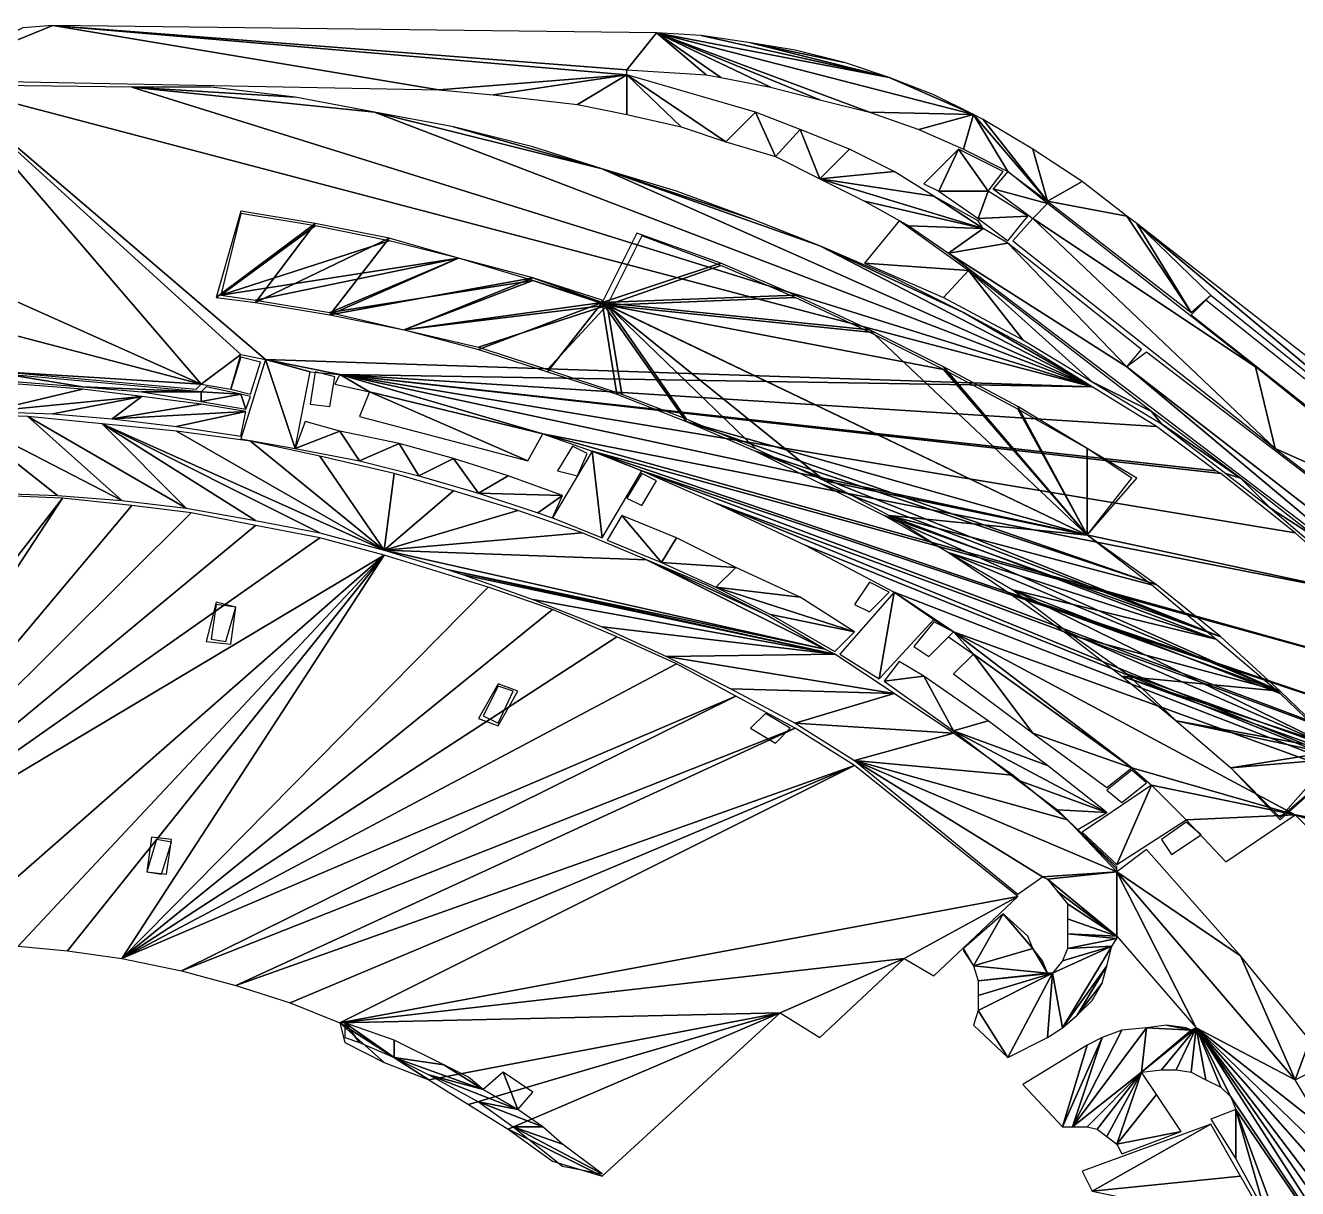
# Model space of a CAD drawing. Extents: x -35430092 to -35393830, y 11991942 to 12015432.
# Drawn here: x -35410666 to -35409951, y 12005075 to 12005730 of the extents above; entities that cross this region are included whole.
import ezdxf

# ---------------------------------------------------------------- set-up
doc = ezdxf.new("R2010")
doc.units = 0

msp = doc.modelspace()

# ---------------------------------------------------------------- linework, layer by layer
at = {"layer": 'mg_to_dxf', "color": 52}
for points in [[(-35410726.06, 12005699.05), (-35410726.06, 12005699.05), (-35410650.89, 12005729.67), (-35410667.6, 12005728.28)], [(-35410650.89, 12005729.67), (-35410650.89, 12005729.67), (-35410726.06, 12005699.05), (-35410433.73, 12005693.48)], [(-35410327.94, 12005704.61), (-35410327.94, 12005704.61), (-35410311.24, 12005725.49), (-35410650.89, 12005729.67)], [(-35410327.94, 12005701.83), (-35410327.94, 12005701.83), (-35410327.94, 12005704.61), (-35410650.89, 12005729.67)], [(-35410327.94, 12005701.83), (-35410327.94, 12005701.83), (-35410650.89, 12005729.67), (-35410433.73, 12005693.48)], [(-35410327.94, 12005704.61), (-35410327.94, 12005704.61), (-35410283.39, 12005701.83), (-35410311.24, 12005725.49)], [(-35410311.24, 12005725.49), (-35410311.24, 12005725.49), (-35410180.38, 12005700.44), (-35410286.18, 12005724.1)], [(-35410133.05, 12005679.56), (-35410133.05, 12005679.56), (-35410180.38, 12005700.44), (-35410311.24, 12005725.49)], [(-35410191.52, 12005680.95), (-35410191.52, 12005680.95), (-35410133.05, 12005679.56), (-35410311.24, 12005725.49)], [(-35410219.36, 12005687.91), (-35410219.36, 12005687.91), (-35410191.52, 12005680.95), (-35410311.24, 12005725.49)], [(-35410247.2, 12005694.87), (-35410247.2, 12005694.87), (-35410219.36, 12005687.91), (-35410311.24, 12005725.49)], [(-35410275.04, 12005700.44), (-35410275.04, 12005700.44), (-35410247.2, 12005694.87), (-35410311.24, 12005725.49)], [(-35410283.39, 12005701.83), (-35410283.39, 12005701.83), (-35410275.04, 12005700.44), (-35410311.24, 12005725.49)], [(-35410286.18, 12005724.1), (-35410286.18, 12005724.1), (-35410180.38, 12005700.44), (-35410258.34, 12005719.93)], [(-35410258.34, 12005719.93), (-35410258.34, 12005719.93), (-35410180.38, 12005700.44), (-35410205.44, 12005708.79)], [(-35410233.28, 12005715.75), (-35410233.28, 12005715.75), (-35410258.34, 12005719.93), (-35410205.44, 12005708.79)], [(-35410327.94, 12005701.83), (-35410327.94, 12005701.83), (-35410433.73, 12005693.48), (-35410403.11, 12005690.69)], [(-35410403.11, 12005690.69), (-35410403.11, 12005690.69), (-35410355.78, 12005685.13), (-35410327.94, 12005701.83)], [(-35410327.94, 12005701.83), (-35410327.94, 12005701.83), (-35410355.78, 12005685.13), (-35410327.94, 12005679.56)], [(-35410327.94, 12005701.83), (-35410327.94, 12005701.83), (-35410355.78, 12005685.13)], [(-35410327.94, 12005701.83), (-35410327.94, 12005701.83), (-35410272.26, 12005664.24), (-35410255.55, 12005680.95)], [(-35410297.32, 12005672.6), (-35410297.32, 12005672.6), (-35410272.26, 12005664.24), (-35410327.94, 12005701.83)], [(-35410327.94, 12005679.56), (-35410327.94, 12005679.56), (-35410297.32, 12005672.6), (-35410327.94, 12005701.83)], [(-35410712.14, 12005696.26), (-35410712.14, 12005696.26), (-35410887.54, 12005671.21), (-35410567.37, 12005527.83)], [(-35410531.18, 12005541.75), (-35410531.18, 12005541.75), (-35410712.14, 12005696.26), (-35410545.1, 12005544.53)], [(-35410606.35, 12005694.87), (-35410606.35, 12005694.87), (-35410712.14, 12005696.26), (-35410066.24, 12005526.43)], [(-35410066.24, 12005526.43), (-35410066.24, 12005526.43), (-35410712.14, 12005696.26), (-35410531.18, 12005541.75)], [(-35410712.14, 12005696.26), (-35410712.14, 12005696.26), (-35410567.37, 12005527.83), (-35410545.1, 12005544.53)], [(-35410469.93, 12005680.95), (-35410469.93, 12005680.95), (-35410514.47, 12005689.3), (-35410606.35, 12005694.87)], [(-35410606.35, 12005694.87), (-35410606.35, 12005694.87), (-35410514.47, 12005689.3), (-35410561.8, 12005694.87)], [(-35410606.35, 12005694.87), (-35410606.35, 12005694.87), (-35410066.24, 12005526.43), (-35410469.93, 12005680.95)], [(-35410133.05, 12005679.56), (-35410133.05, 12005679.56), (-35410155.33, 12005690.69), (-35410180.38, 12005700.44)], [(-35410469.93, 12005680.95), (-35410469.93, 12005680.95), (-35410341.86, 12005648.93), (-35410425.38, 12005672.6)], [(-35410469.93, 12005680.95), (-35410469.93, 12005680.95), (-35410066.24, 12005526.43), (-35410341.86, 12005648.93)], [(-35410255.55, 12005680.95), (-35410255.55, 12005680.95), (-35410272.26, 12005664.24), (-35410244.42, 12005655.89)], [(-35410255.55, 12005680.95), (-35410255.55, 12005680.95), (-35410244.42, 12005655.89), (-35410230.5, 12005671.21)], [(-35410191.52, 12005680.95), (-35410191.52, 12005680.95), (-35410163.68, 12005671.21), (-35410133.05, 12005679.56)], [(-35410163.68, 12005671.21), (-35410163.68, 12005671.21), (-35410138.62, 12005660.07), (-35410133.05, 12005679.56)], [(-35410138.62, 12005660.07), (-35410138.62, 12005660.07), (-35410113.57, 12005647.54), (-35410133.05, 12005679.56)], [(-35410133.05, 12005679.56), (-35410133.05, 12005679.56), (-35410091.29, 12005630.84), (-35410127.49, 12005676.77)], [(-35410113.57, 12005647.54), (-35410113.57, 12005647.54), (-35410091.29, 12005630.84), (-35410133.05, 12005679.56)], [(-35410127.49, 12005676.77), (-35410127.49, 12005676.77), (-35410091.29, 12005630.84), (-35410099.65, 12005660.07)], [(-35410887.54, 12005671.21), (-35410887.54, 12005671.21), (-35410971.06, 12005633.62), (-35410567.37, 12005527.83)], [(-35410425.38, 12005672.6), (-35410425.38, 12005672.6), (-35410341.86, 12005648.93), (-35410380.84, 12005661.46)], [(-35410244.42, 12005655.89), (-35410244.42, 12005655.89), (-35410219.36, 12005643.36), (-35410230.5, 12005671.21)], [(-35410230.5, 12005671.21), (-35410230.5, 12005671.21), (-35410219.36, 12005643.36), (-35410202.66, 12005660.07)], [(-35410202.66, 12005660.07), (-35410202.66, 12005660.07), (-35410219.36, 12005643.36), (-35410177.6, 12005647.54)], [(-35410152.54, 12005636.4), (-35410152.54, 12005636.4), (-35410141.41, 12005660.07), (-35410160.9, 12005640.58)], [(-35410124.7, 12005636.4), (-35410124.7, 12005636.4), (-35410141.41, 12005660.07), (-35410152.54, 12005636.4)], [(-35410124.7, 12005636.4), (-35410124.7, 12005636.4), (-35410116.35, 12005647.54), (-35410141.41, 12005660.07)], [(-35410099.65, 12005660.07), (-35410099.65, 12005660.07), (-35410091.29, 12005630.84), (-35410071.81, 12005641.97)], [(-35410300.1, 12005636.4), (-35410300.1, 12005636.4), (-35410341.86, 12005648.93), (-35410258.34, 12005621.09)], [(-35410258.34, 12005621.09), (-35410258.34, 12005621.09), (-35410341.86, 12005648.93), (-35410219.36, 12005605.78)], [(-35410341.86, 12005648.93), (-35410341.86, 12005648.93), (-35410066.24, 12005526.43), (-35410219.36, 12005605.78)], [(-35410219.36, 12005643.36), (-35410219.36, 12005643.36), (-35410155.33, 12005633.62), (-35410177.6, 12005647.54)], [(-35410091.29, 12005629.44), (-35410091.29, 12005629.44), (-35410113.57, 12005647.54), (-35410121.92, 12005637.8)], [(-35410219.36, 12005643.36), (-35410219.36, 12005643.36), (-35410194.3, 12005630.84), (-35410127.49, 12005615.52)], [(-35410155.33, 12005633.62), (-35410155.33, 12005633.62), (-35410219.36, 12005643.36), (-35410127.49, 12005615.52)], [(-35410091.29, 12005629.44), (-35410091.29, 12005629.44), (-35410121.92, 12005637.8), (-35410099.65, 12005621.09)], [(-35410071.81, 12005641.97), (-35410071.81, 12005641.97), (-35410091.29, 12005630.84), (-35410046.75, 12005622.48)], [(-35410567.37, 12005527.83), (-35410567.37, 12005527.83), (-35410971.06, 12005633.62), (-35410678.73, 12005534.79)], [(-35410194.3, 12005630.84), (-35410194.3, 12005630.84), (-35410169.25, 12005616.92), (-35410127.49, 12005615.52)], [(-35410127.49, 12005615.52), (-35410127.49, 12005615.52), (-35410130.27, 12005619.7), (-35410155.33, 12005633.62)], [(-35410130.27, 12005621.09), (-35410130.27, 12005621.09), (-35410124.7, 12005636.4), (-35410152.54, 12005636.4)], [(-35410130.27, 12005621.09), (-35410130.27, 12005621.09), (-35410102.43, 12005622.48), (-35410124.7, 12005636.4)], [(-35410046.75, 12005622.48), (-35410046.75, 12005622.48), (-35410091.29, 12005630.84), (-35410010.56, 12005568.19)], [(-35410559.02, 12005576.55), (-35410559.02, 12005576.55), (-35410503.34, 12005618.31), (-35410545.1, 12005625.27)], [(-35410545.1, 12005623.88), (-35410545.1, 12005623.88), (-35410556.23, 12005577.94), (-35410503.34, 12005616.92)], [(-35410091.29, 12005629.44), (-35410091.29, 12005629.44), (-35410099.65, 12005621.09), (-35409974.36, 12005537.57)], [(-35410536.75, 12005573.76), (-35410536.75, 12005573.76), (-35410503.34, 12005618.31), (-35410559.02, 12005576.55)], [(-35410556.23, 12005577.94), (-35410556.23, 12005577.94), (-35410461.58, 12005608.56), (-35410503.34, 12005616.92)], [(-35410536.75, 12005573.76), (-35410536.75, 12005573.76), (-35410461.58, 12005609.96), (-35410503.34, 12005618.31)], [(-35410135.84, 12005591.86), (-35410135.84, 12005591.86), (-35410174.82, 12005619.7), (-35410194.3, 12005596.04)], [(-35410169.25, 12005616.92), (-35410169.25, 12005616.92), (-35410146.98, 12005601.6), (-35410127.49, 12005615.52)], [(-35410130.27, 12005621.09), (-35410130.27, 12005621.09), (-35410113.57, 12005608.56), (-35410102.43, 12005622.48)], [(-35409963.23, 12005491.63), (-35409963.23, 12005491.63), (-35410099.65, 12005621.09), (-35410110.78, 12005608.56)], [(-35409974.36, 12005537.57), (-35409974.36, 12005537.57), (-35410099.65, 12005621.09), (-35409963.23, 12005491.63)], [(-35410046.75, 12005622.48), (-35410046.75, 12005622.48), (-35410010.56, 12005568.19), (-35410041.18, 12005618.31)], [(-35410041.18, 12005618.31), (-35410041.18, 12005618.31), (-35410010.56, 12005568.19), (-35409999.42, 12005577.94)], [(-35409999.42, 12005577.94), (-35409999.42, 12005577.94), (-35409835.16, 12005445.7), (-35410041.18, 12005618.31)], [(-35410041.18, 12005618.31), (-35410041.18, 12005618.31), (-35409835.16, 12005445.7), (-35409829.59, 12005452.66)], [(-35410494.98, 12005566.8), (-35410494.98, 12005566.8), (-35410461.58, 12005609.96), (-35410536.75, 12005573.76)], [(-35410494.98, 12005566.8), (-35410494.98, 12005566.8), (-35410422.6, 12005598.82), (-35410461.58, 12005609.96)], [(-35410322.37, 12005612.74), (-35410322.37, 12005612.74), (-35410341.86, 12005573.76), (-35410275.04, 12005596.04)], [(-35410319.59, 12005611.35), (-35410319.59, 12005611.35), (-35410339.08, 12005572.37), (-35410275.04, 12005594.64)], [(-35410146.98, 12005601.6), (-35410146.98, 12005601.6), (-35410113.57, 12005607.17), (-35410127.49, 12005615.52)], [(-35410556.23, 12005577.94), (-35410556.23, 12005577.94), (-35410422.6, 12005598.82), (-35410461.58, 12005608.56)], [(-35410219.36, 12005605.78), (-35410219.36, 12005605.78), (-35410138.62, 12005568.19), (-35410177.6, 12005587.68)], [(-35410066.24, 12005526.43), (-35410066.24, 12005526.43), (-35410138.62, 12005568.19), (-35410219.36, 12005605.78)], [(-35410113.57, 12005607.17), (-35410113.57, 12005607.17), (-35410146.98, 12005601.6), (-35410046.75, 12005537.57)], [(-35410146.98, 12005601.6), (-35410146.98, 12005601.6), (-35409885.27, 12005402.54), (-35410046.75, 12005537.57)], [(-35410046.75, 12005537.57), (-35410046.75, 12005537.57), (-35410038.4, 12005547.31), (-35410113.57, 12005607.17)], [(-35410536.75, 12005575.15), (-35410536.75, 12005575.15), (-35410422.6, 12005598.82), (-35410556.23, 12005577.94)], [(-35410536.75, 12005575.15), (-35410536.75, 12005575.15), (-35410494.98, 12005568.19), (-35410422.6, 12005598.82)], [(-35410494.98, 12005568.19), (-35410494.98, 12005568.19), (-35410380.84, 12005586.29), (-35410422.6, 12005598.82)], [(-35410494.98, 12005566.8), (-35410494.98, 12005566.8), (-35410380.84, 12005587.68), (-35410422.6, 12005598.82)], [(-35410275.04, 12005596.04), (-35410275.04, 12005596.04), (-35410341.86, 12005573.76), (-35410233.28, 12005577.94)], [(-35410275.04, 12005594.64), (-35410275.04, 12005594.64), (-35410339.08, 12005572.37), (-35410233.28, 12005576.55)], [(-35410135.84, 12005591.86), (-35410135.84, 12005591.86), (-35410194.3, 12005596.04), (-35410149.76, 12005576.55)], [(-35410453.22, 12005558.45), (-35410453.22, 12005558.45), (-35410380.84, 12005587.68), (-35410494.98, 12005566.8)], [(-35410341.86, 12005573.76), (-35410341.86, 12005573.76), (-35410380.84, 12005587.68), (-35410453.22, 12005558.45)], [(-35410341.86, 12005573.76), (-35410341.86, 12005573.76), (-35410341.86, 12005575.15), (-35410380.84, 12005587.68)], [(-35410135.84, 12005591.86), (-35410135.84, 12005591.86), (-35410149.76, 12005576.55), (-35410105.21, 12005552.88)], [(-35410032.83, 12005512.51), (-35410032.83, 12005512.51), (-35410135.84, 12005591.86), (-35410066.24, 12005529.22)], [(-35410066.24, 12005529.22), (-35410066.24, 12005529.22), (-35410135.84, 12005591.86), (-35410105.21, 12005552.88)], [(-35410453.22, 12005558.45), (-35410453.22, 12005558.45), (-35410380.84, 12005586.29), (-35410494.98, 12005568.19)], [(-35410339.08, 12005572.37), (-35410339.08, 12005572.37), (-35410380.84, 12005586.29), (-35410453.22, 12005558.45)], [(-35410339.08, 12005572.37), (-35410339.08, 12005572.37), (-35410341.86, 12005573.76), (-35410380.84, 12005586.29)], [(-35410341.86, 12005573.76), (-35410341.86, 12005573.76), (-35410453.22, 12005558.45), (-35410411.46, 12005547.31)], [(-35410372.49, 12005534.79), (-35410372.49, 12005534.79), (-35410341.86, 12005573.76), (-35410411.46, 12005547.31)], [(-35410333.51, 12005522.26), (-35410333.51, 12005522.26), (-35410341.86, 12005573.76), (-35410372.49, 12005534.79)], [(-35410233.28, 12005577.94), (-35410233.28, 12005577.94), (-35410341.86, 12005573.76), (-35410191.52, 12005558.45)], [(-35410341.86, 12005573.76), (-35410341.86, 12005573.76), (-35410069.02, 12005442.91), (-35410191.52, 12005558.45)], [(-35410294.53, 12005506.94), (-35410294.53, 12005506.94), (-35410341.86, 12005573.76), (-35410333.51, 12005522.26)], [(-35410294.53, 12005506.94), (-35410294.53, 12005506.94), (-35410069.02, 12005442.91), (-35410341.86, 12005573.76)], [(-35410233.28, 12005576.55), (-35410233.28, 12005576.55), (-35410339.08, 12005572.37), (-35410191.52, 12005557.06)], [(-35409837.94, 12005444.3), (-35410002.2, 12005575.15), (-35410010.56, 12005566.8), (-35409846.3, 12005437.34)], [(-35410339.08, 12005572.37), (-35410339.08, 12005572.37), (-35410453.22, 12005558.45), (-35410411.46, 12005548.71)], [(-35410372.49, 12005536.18), (-35410372.49, 12005536.18), (-35410339.08, 12005572.37), (-35410411.46, 12005548.71)], [(-35410330.72, 12005522.26), (-35410330.72, 12005522.26), (-35410339.08, 12005572.37), (-35410372.49, 12005536.18)], [(-35410191.52, 12005557.06), (-35410191.52, 12005557.06), (-35410339.08, 12005572.37), (-35410149.76, 12005536.18)], [(-35410339.08, 12005572.37), (-35410339.08, 12005572.37), (-35410069.02, 12005442.91), (-35410149.76, 12005536.18)], [(-35410294.53, 12005508.34), (-35410294.53, 12005508.34), (-35410339.08, 12005572.37), (-35410330.72, 12005522.26)], [(-35410255.55, 12005491.63), (-35410255.55, 12005491.63), (-35410339.08, 12005572.37), (-35410294.53, 12005508.34)], [(-35410216.58, 12005473.54), (-35410216.58, 12005473.54), (-35410339.08, 12005572.37), (-35410255.55, 12005491.63)], [(-35410069.02, 12005442.91), (-35410069.02, 12005442.91), (-35410339.08, 12005572.37), (-35410216.58, 12005473.54)], [(-35410066.24, 12005526.43), (-35410066.24, 12005526.43), (-35410102.43, 12005548.71), (-35410138.62, 12005568.19)], [(-35410191.52, 12005558.45), (-35410191.52, 12005558.45), (-35410069.02, 12005442.91), (-35410149.76, 12005537.57)], [(-35410567.37, 12005527.83), (-35410567.37, 12005527.83), (-35410550.67, 12005525.04), (-35410545.1, 12005544.53)], [(-35410046.75, 12005537.57), (-35409879.7, 12005408.11), (-35409868.57, 12005417.85), (-35410035.61, 12005545.92)], [(-35410539.53, 12005522.26), (-35410533.96, 12005540.35), (-35410545.1, 12005543.14), (-35410550.67, 12005525.04)], [(-35410531.18, 12005541.75), (-35410531.18, 12005541.75), (-35410545.1, 12005497.2), (-35410514.47, 12005491.63)], [(-35410531.18, 12005541.75), (-35410531.18, 12005541.75), (-35410514.47, 12005491.63), (-35410506.12, 12005534.79)], [(-35410531.18, 12005541.75), (-35410531.18, 12005541.75), (-35410506.12, 12005534.79), (-35410489.42, 12005533.39)], [(-35410489.42, 12005533.39), (-35410489.42, 12005533.39), (-35410066.24, 12005526.43), (-35410531.18, 12005541.75)], [(-35410069.02, 12005442.91), (-35410069.02, 12005442.91), (-35410108, 12005515.3), (-35410149.76, 12005537.57)], [(-35410046.75, 12005537.57), (-35410046.75, 12005537.57), (-35409885.27, 12005402.54), (-35409879.7, 12005408.11)], [(-35409974.36, 12005537.57), (-35409974.36, 12005537.57), (-35409963.23, 12005491.63), (-35409860.22, 12005445.7)], [(-35410567.37, 12005527.83), (-35410567.37, 12005527.83), (-35410678.73, 12005534.79), (-35410570.15, 12005525.04)], [(-35410670.38, 12005529.22), (-35410670.38, 12005529.22), (-35410634.19, 12005526.43), (-35410675.95, 12005533.39)], [(-35410675.95, 12005533.39), (-35410675.95, 12005533.39), (-35410634.19, 12005526.43), (-35410567.37, 12005523.65)], [(-35410494.98, 12005515.3), (-35410492.2, 12005532), (-35410503.34, 12005534.79), (-35410506.12, 12005516.69)], [(-35410489.42, 12005533.39), (-35410489.42, 12005533.39), (-35410492.2, 12005527.83), (-35410472.71, 12005523.65)], [(-35410489.42, 12005533.39), (-35410489.42, 12005533.39), (-35409952.09, 12005444.3), (-35409993.85, 12005477.71)], [(-35410066.24, 12005526.43), (-35410066.24, 12005526.43), (-35410489.42, 12005533.39), (-35410030.04, 12005504.16)], [(-35409996.64, 12005479.1), (-35409996.64, 12005479.1), (-35410489.42, 12005533.39), (-35409993.85, 12005477.71)], [(-35410489.42, 12005533.39), (-35410489.42, 12005533.39), (-35409913.11, 12005409.5), (-35409952.09, 12005444.3)], [(-35409996.64, 12005479.1), (-35409996.64, 12005479.1), (-35410030.04, 12005504.16), (-35410489.42, 12005533.39)], [(-35410375.27, 12005499.98), (-35410375.27, 12005499.98), (-35409913.11, 12005409.5), (-35410489.42, 12005533.39)], [(-35410489.42, 12005533.39), (-35410489.42, 12005533.39), (-35410472.71, 12005523.65), (-35410375.27, 12005499.98)], [(-35410149.76, 12005536.18), (-35410149.76, 12005536.18), (-35410069.02, 12005442.91), (-35410108, 12005513.9)], [(-35410687.09, 12005512.51), (-35410687.09, 12005512.51), (-35410634.19, 12005525.04), (-35410670.38, 12005527.83)], [(-35410600.78, 12005520.87), (-35410600.78, 12005520.87), (-35410634.19, 12005525.04), (-35410687.09, 12005512.51)], [(-35410634.19, 12005526.43), (-35410634.19, 12005526.43), (-35410600.78, 12005523.65), (-35410567.37, 12005523.65)], [(-35410567.37, 12005523.65), (-35410567.37, 12005523.65), (-35410600.78, 12005523.65), (-35410567.37, 12005518.08)], [(-35410545.1, 12005522.26), (-35410545.1, 12005522.26), (-35410564.59, 12005526.43), (-35410567.37, 12005523.65)], [(-35410567.37, 12005523.65), (-35410567.37, 12005523.65), (-35410567.37, 12005518.08), (-35410545.1, 12005522.26)], [(-35410472.71, 12005523.65), (-35410472.71, 12005523.65), (-35410478.28, 12005509.73), (-35410383.62, 12005484.67)], [(-35410472.71, 12005523.65), (-35410472.71, 12005523.65), (-35410383.62, 12005484.67), (-35410375.27, 12005499.98)], [(-35410032.83, 12005512.51), (-35410032.83, 12005512.51), (-35410066.24, 12005529.22), (-35410027.26, 12005505.55)], [(-35410650.89, 12005511.12), (-35410650.89, 12005511.12), (-35410600.78, 12005520.87), (-35410687.09, 12005512.51)], [(-35410617.48, 12005508.34), (-35410617.48, 12005508.34), (-35410600.78, 12005520.87), (-35410650.89, 12005511.12)], [(-35410617.48, 12005508.34), (-35410617.48, 12005508.34), (-35410567.37, 12005516.69), (-35410600.78, 12005520.87)], [(-35410542.31, 12005512.51), (-35410542.31, 12005512.51), (-35410567.37, 12005516.69), (-35410617.48, 12005508.34)], [(-35410545.1, 12005522.26), (-35410545.1, 12005522.26), (-35410567.37, 12005518.08), (-35410542.31, 12005513.9)], [(-35410545.1, 12005522.26), (-35410545.1, 12005522.26), (-35410542.31, 12005513.9), (-35410539.53, 12005520.87)], [(-35410706.57, 12005511.12), (-35410706.57, 12005511.12), (-35410684.3, 12005466.58), (-35410648.11, 12005465.18)], [(-35410706.57, 12005511.12), (-35410706.57, 12005511.12), (-35410648.11, 12005465.18), (-35410611.92, 12005462.4)], [(-35410706.57, 12005511.12), (-35410706.57, 12005511.12), (-35410611.92, 12005462.4), (-35410664.81, 12005509.73)], [(-35410664.81, 12005509.73), (-35410664.81, 12005509.73), (-35410611.92, 12005462.4), (-35410575.72, 12005458.22)], [(-35410664.81, 12005509.73), (-35410664.81, 12005509.73), (-35410575.72, 12005458.22), (-35410623.05, 12005505.55)], [(-35410581.29, 12005504.16), (-35410581.29, 12005504.16), (-35410542.31, 12005512.51), (-35410617.48, 12005508.34)], [(-35410581.29, 12005504.16), (-35410581.29, 12005504.16), (-35410545.1, 12005498.59), (-35410542.31, 12005512.51)], [(-35410069.02, 12005442.91), (-35410069.02, 12005442.91), (-35410069.02, 12005491.63), (-35410108, 12005515.3)], [(-35410069.02, 12005442.91), (-35410069.02, 12005442.91), (-35410069.02, 12005491.63), (-35410108, 12005513.9)], [(-35410027.26, 12005505.55), (-35410027.26, 12005505.55), (-35409982.71, 12005474.93), (-35410032.83, 12005512.51)], [(-35410581.29, 12005501.38), (-35410581.29, 12005501.38), (-35410623.05, 12005505.55), (-35410464.36, 12005434.56)], [(-35410500.55, 12005444.3), (-35410500.55, 12005444.3), (-35410464.36, 12005434.56), (-35410623.05, 12005505.55)], [(-35410623.05, 12005505.55), (-35410623.05, 12005505.55), (-35410575.72, 12005458.22), (-35410536.75, 12005451.26)], [(-35410623.05, 12005505.55), (-35410623.05, 12005505.55), (-35410536.75, 12005451.26), (-35410500.55, 12005444.3)], [(-35410539.53, 12005495.81), (-35410539.53, 12005495.81), (-35410581.29, 12005501.38), (-35410464.36, 12005434.56)], [(-35410489.42, 12005501.38), (-35410489.42, 12005501.38), (-35410508.9, 12005506.94), (-35410514.47, 12005491.63)], [(-35410489.42, 12005501.38), (-35410489.42, 12005501.38), (-35410514.47, 12005491.63), (-35410478.28, 12005484.67)], [(-35410478.28, 12005484.67), (-35410478.28, 12005484.67), (-35410456.01, 12005494.42), (-35410489.42, 12005501.38)], [(-35410030.04, 12005415.07), (-35410030.04, 12005415.07), (-35410069.02, 12005442.91), (-35410294.53, 12005506.94)], [(-35410255.55, 12005490.24), (-35410255.55, 12005490.24), (-35410030.04, 12005415.07), (-35410294.53, 12005506.94)], [(-35409991.07, 12005477.71), (-35409991.07, 12005477.71), (-35409982.71, 12005474.93), (-35410027.26, 12005505.55)], [(-35410500.55, 12005487.46), (-35410500.55, 12005487.46), (-35410539.53, 12005495.81), (-35410464.36, 12005434.56)], [(-35410444.87, 12005476.32), (-35410444.87, 12005476.32), (-35410456.01, 12005494.42), (-35410478.28, 12005484.67)], [(-35410444.87, 12005476.32), (-35410444.87, 12005476.32), (-35410425.38, 12005486.06), (-35410456.01, 12005494.42)], [(-35409851.86, 12005353.82), (-35409851.86, 12005353.82), (-35409913.11, 12005409.5), (-35410375.27, 12005499.98)], [(-35410347.43, 12005490.24), (-35410347.43, 12005490.24), (-35409851.86, 12005353.82), (-35410375.27, 12005499.98)], [(-35410500.55, 12005487.46), (-35410500.55, 12005487.46), (-35410464.36, 12005434.56), (-35410458.79, 12005477.71)], [(-35410347.43, 12005490.24), (-35410347.43, 12005490.24), (-35410369.7, 12005452.66), (-35410341.86, 12005441.52)], [(-35410355.78, 12005476.32), (-35410350.21, 12005488.85), (-35410358.56, 12005493.02), (-35410366.92, 12005479.1)], [(-35410347.43, 12005490.24), (-35410347.43, 12005490.24), (-35410341.86, 12005441.52), (-35410319.59, 12005479.1)], [(-35409810.1, 12005307.88), (-35409810.1, 12005307.88), (-35409851.86, 12005353.82), (-35410347.43, 12005490.24)], [(-35410319.59, 12005479.1), (-35410319.59, 12005479.1), (-35409810.1, 12005307.88), (-35410347.43, 12005490.24)], [(-35409993.85, 12005385.84), (-35409993.85, 12005385.84), (-35410030.04, 12005415.07), (-35410255.55, 12005490.24)], [(-35410219.36, 12005472.14), (-35410219.36, 12005472.14), (-35409993.85, 12005385.84), (-35410255.55, 12005490.24)], [(-35410069.02, 12005442.91), (-35410069.02, 12005442.91), (-35410043.96, 12005474.93), (-35410069.02, 12005491.63)], [(-35410069.02, 12005442.91), (-35410069.02, 12005442.91), (-35410041.18, 12005474.93), (-35410069.02, 12005491.63)], [(-35409860.22, 12005445.7), (-35409860.22, 12005445.7), (-35409963.23, 12005491.63), (-35409768.34, 12005342.68)], [(-35410411.46, 12005466.58), (-35410411.46, 12005466.58), (-35410425.38, 12005486.06), (-35410444.87, 12005476.32)], [(-35410411.46, 12005466.58), (-35410411.46, 12005466.58), (-35410394.76, 12005476.32), (-35410425.38, 12005486.06)], [(-35410458.79, 12005477.71), (-35410458.79, 12005477.71), (-35410464.36, 12005434.56), (-35410425.38, 12005467.97)], [(-35410364.13, 12005465.18), (-35410364.13, 12005465.18), (-35410394.76, 12005476.32), (-35410411.46, 12005466.58)], [(-35410319.59, 12005459.62), (-35410311.24, 12005473.54), (-35410319.59, 12005477.71), (-35410327.94, 12005463.79)], [(-35409787.83, 12005280.04), (-35409787.83, 12005280.04), (-35409810.1, 12005307.88), (-35410319.59, 12005479.1)], [(-35410277.83, 12005461.01), (-35410277.83, 12005461.01), (-35409787.83, 12005280.04), (-35410319.59, 12005479.1)], [(-35410180.38, 12005454.05), (-35410180.38, 12005454.05), (-35410069.02, 12005442.91), (-35410216.58, 12005473.54)], [(-35409966.01, 12005458.22), (-35409966.01, 12005458.22), (-35409982.71, 12005474.93), (-35409991.07, 12005477.71)], [(-35409966.01, 12005458.22), (-35409966.01, 12005458.22), (-35409938.17, 12005440.13), (-35409982.71, 12005474.93)], [(-35410425.38, 12005467.97), (-35410425.38, 12005467.97), (-35410464.36, 12005434.56), (-35410389.19, 12005456.83)], [(-35410378.05, 12005455.44), (-35410378.05, 12005455.44), (-35410364.13, 12005465.18), (-35410411.46, 12005466.58)], [(-35410183.17, 12005454.05), (-35410183.17, 12005454.05), (-35409993.85, 12005385.84), (-35410219.36, 12005472.14)], [(-35410823.5, 12005234.11), (-35410823.5, 12005234.11), (-35410645.32, 12005463.79), (-35410681.52, 12005465.18)], [(-35410795.66, 12005234.11), (-35410795.66, 12005234.11), (-35410645.32, 12005463.79), (-35410823.5, 12005234.11)], [(-35410795.66, 12005234.11), (-35410795.66, 12005234.11), (-35410606.35, 12005459.62), (-35410645.32, 12005463.79)], [(-35410795.66, 12005234.11), (-35410795.66, 12005234.11), (-35410572.94, 12005455.44), (-35410606.35, 12005459.62)], [(-35410378.05, 12005455.44), (-35410378.05, 12005455.44), (-35410369.7, 12005452.66), (-35410364.13, 12005465.18)], [(-35409768.34, 12005252.2), (-35409768.34, 12005252.2), (-35409787.83, 12005280.04), (-35410277.83, 12005461.01)], [(-35410227.71, 12005437.34), (-35410227.71, 12005437.34), (-35409768.34, 12005252.2), (-35410277.83, 12005461.01)], [(-35410536.75, 12005448.48), (-35410536.75, 12005448.48), (-35410572.94, 12005455.44), (-35410795.66, 12005234.11)], [(-35410389.19, 12005456.83), (-35410389.19, 12005456.83), (-35410464.36, 12005434.56), (-35410353, 12005444.3)], [(-35410308.45, 12005427.6), (-35410308.45, 12005427.6), (-35410330.72, 12005454.05), (-35410339.08, 12005440.13)], [(-35410308.45, 12005427.6), (-35410308.45, 12005427.6), (-35410300.1, 12005441.52), (-35410330.72, 12005454.05)], [(-35409960.44, 12005355.21), (-35409960.44, 12005355.21), (-35409993.85, 12005385.84), (-35410183.17, 12005454.05)], [(-35410146.98, 12005433.17), (-35410146.98, 12005433.17), (-35409960.44, 12005355.21), (-35410183.17, 12005454.05)], [(-35410069.02, 12005442.91), (-35410069.02, 12005442.91), (-35410180.38, 12005454.05), (-35410032.83, 12005415.07)], [(-35410180.38, 12005454.05), (-35410180.38, 12005454.05), (-35409996.64, 12005384.45), (-35410032.83, 12005415.07)], [(-35410146.98, 12005433.17), (-35410146.98, 12005433.17), (-35409996.64, 12005384.45), (-35410180.38, 12005454.05)], [(-35409910.33, 12005410.89), (-35409910.33, 12005410.89), (-35409938.17, 12005440.13), (-35409966.01, 12005458.22)], [(-35410536.75, 12005448.48), (-35410536.75, 12005448.48), (-35410795.66, 12005234.11), (-35410500.55, 12005441.52)], [(-35410464.36, 12005434.56), (-35410464.36, 12005434.56), (-35410316.8, 12005428.99), (-35410353, 12005444.3)], [(-35410500.55, 12005441.52), (-35410500.55, 12005441.52), (-35410795.66, 12005234.11), (-35410464.36, 12005431.77)], [(-35410266.69, 12005424.81), (-35410266.69, 12005424.81), (-35410300.1, 12005441.52), (-35410308.45, 12005427.6)], [(-35410177.6, 12005410.89), (-35410177.6, 12005410.89), (-35409768.34, 12005252.2), (-35410227.71, 12005437.34)], [(-35410795.66, 12005234.11), (-35410795.66, 12005234.11), (-35410712.14, 12005214.62), (-35410464.36, 12005431.77)], [(-35410464.36, 12005431.77), (-35410464.36, 12005431.77), (-35410712.14, 12005214.62), (-35410670.38, 12005211.83)], [(-35410642.54, 12005209.05), (-35410642.54, 12005209.05), (-35410464.36, 12005431.77), (-35410670.38, 12005211.83)], [(-35410611.92, 12005204.87), (-35410611.92, 12005204.87), (-35410464.36, 12005431.77), (-35410642.54, 12005209.05)], [(-35410405.89, 12005413.68), (-35410405.89, 12005413.68), (-35410464.36, 12005431.77), (-35410611.92, 12005204.87)], [(-35410216.58, 12005378.88), (-35410216.58, 12005378.88), (-35410316.8, 12005428.99), (-35410464.36, 12005434.56)], [(-35410428.17, 12005423.42), (-35410428.17, 12005423.42), (-35410216.58, 12005378.88), (-35410464.36, 12005434.56)], [(-35409996.64, 12005384.45), (-35409996.64, 12005384.45), (-35410146.98, 12005433.17), (-35410110.78, 12005412.29)], [(-35410113.57, 12005410.89), (-35410113.57, 12005410.89), (-35409960.44, 12005355.21), (-35410146.98, 12005433.17)], [(-35410428.17, 12005423.42), (-35410428.17, 12005423.42), (-35410211.01, 12005376.09), (-35410216.58, 12005378.88)], [(-35410419.81, 12005420.64), (-35410419.81, 12005420.64), (-35410211.01, 12005376.09), (-35410428.17, 12005423.42)], [(-35410216.58, 12005378.88), (-35410216.58, 12005378.88), (-35410249.99, 12005398.37), (-35410316.8, 12005428.99)], [(-35410316.8, 12005428.99), (-35410316.8, 12005428.99), (-35410249.99, 12005398.37), (-35410283.39, 12005415.07)], [(-35410277.83, 12005413.68), (-35410277.83, 12005413.68), (-35410266.69, 12005424.81), (-35410308.45, 12005427.6)], [(-35410277.83, 12005413.68), (-35410277.83, 12005413.68), (-35410230.5, 12005408.11), (-35410266.69, 12005424.81)], [(-35410380.84, 12005406.72), (-35410380.84, 12005406.72), (-35410211.01, 12005376.09), (-35410419.81, 12005420.64)], [(-35410191.52, 12005399.76), (-35410180.38, 12005410.89), (-35410191.52, 12005416.46), (-35410199.87, 12005403.93)], [(-35410611.92, 12005204.87), (-35410611.92, 12005204.87), (-35410369.7, 12005401.15), (-35410405.89, 12005413.68)], [(-35410199.87, 12005388.62), (-35410199.87, 12005388.62), (-35410230.5, 12005408.11), (-35410277.83, 12005413.68)], [(-35410247.2, 12005398.37), (-35410247.2, 12005398.37), (-35410199.87, 12005388.62), (-35410277.83, 12005413.68)], [(-35410177.6, 12005410.89), (-35410177.6, 12005410.89), (-35410208.22, 12005376.09), (-35410185.95, 12005362.17)], [(-35410177.6, 12005410.89), (-35410177.6, 12005410.89), (-35410185.95, 12005362.17), (-35410155.33, 12005395.58)], [(-35409768.34, 12005252.2), (-35409768.34, 12005252.2), (-35410177.6, 12005410.89), (-35410144.19, 12005388.62)], [(-35410155.33, 12005395.58), (-35410155.33, 12005395.58), (-35410144.19, 12005388.62), (-35410177.6, 12005410.89)], [(-35410080.16, 12005387.23), (-35410080.16, 12005387.23), (-35409960.44, 12005355.21), (-35410113.57, 12005410.89)], [(-35410110.78, 12005412.29), (-35410110.78, 12005412.29), (-35409960.44, 12005353.82), (-35409996.64, 12005384.45)], [(-35409927.03, 12005321.8), (-35409927.03, 12005321.8), (-35409960.44, 12005353.82), (-35410110.78, 12005412.29)], [(-35410080.16, 12005388.62), (-35410080.16, 12005388.62), (-35409927.03, 12005321.8), (-35410110.78, 12005412.29)], [(-35410564.59, 12005383.05), (-35410550.67, 12005381.66), (-35410547.88, 12005402.54), (-35410559.02, 12005405.33)], [(-35410561.8, 12005384.45), (-35410553.45, 12005383.05), (-35410547.88, 12005402.54), (-35410559.02, 12005403.93)], [(-35410341.86, 12005391.41), (-35410341.86, 12005391.41), (-35410211.01, 12005376.09), (-35410380.84, 12005406.72)], [(-35410611.92, 12005204.87), (-35410611.92, 12005204.87), (-35410333.51, 12005385.84), (-35410369.7, 12005401.15)], [(-35410247.2, 12005398.37), (-35410247.2, 12005398.37), (-35410211.01, 12005377.49), (-35410199.87, 12005388.62)], [(-35410158.11, 12005374.7), (-35410144.19, 12005388.62), (-35410155.33, 12005394.19), (-35410166.46, 12005380.27)], [(-35410305.67, 12005374.7), (-35410305.67, 12005374.7), (-35410211.01, 12005376.09), (-35410341.86, 12005391.41)], [(-35410144.19, 12005388.62), (-35410144.19, 12005388.62), (-35410146.98, 12005385.84), (-35410133.05, 12005376.09)], [(-35409952.09, 12005285.61), (-35409952.09, 12005285.61), (-35409768.34, 12005252.2), (-35410144.19, 12005388.62)], [(-35410144.19, 12005388.62), (-35410144.19, 12005388.62), (-35410133.05, 12005376.09), (-35410043.96, 12005312.06)], [(-35410144.19, 12005388.62), (-35410144.19, 12005388.62), (-35410043.96, 12005312.06), (-35409952.09, 12005285.61)], [(-35409927.03, 12005321.8), (-35409927.03, 12005321.8), (-35410080.16, 12005388.62), (-35410046.75, 12005364.96)], [(-35410049.53, 12005363.56), (-35410049.53, 12005363.56), (-35409960.44, 12005355.21), (-35410080.16, 12005387.23)], [(-35410611.92, 12005204.87), (-35410611.92, 12005204.87), (-35410300.1, 12005370.53), (-35410333.51, 12005385.84)], [(-35410177.6, 12005353.82), (-35410177.6, 12005353.82), (-35410211.01, 12005376.09), (-35410305.67, 12005374.7)], [(-35410269.47, 12005356.6), (-35410269.47, 12005356.6), (-35410177.6, 12005353.82), (-35410305.67, 12005374.7)], [(-35410133.05, 12005376.09), (-35410133.05, 12005376.09), (-35410144.19, 12005364.96), (-35410099.65, 12005331.55)], [(-35410133.05, 12005376.09), (-35410133.05, 12005376.09), (-35410099.65, 12005331.55), (-35410043.96, 12005312.06)], [(-35410266.69, 12005352.43), (-35410266.69, 12005352.43), (-35410300.1, 12005370.53), (-35410611.92, 12005204.87)], [(-35410183.17, 12005360.78), (-35410183.17, 12005360.78), (-35410160.9, 12005363.56), (-35410174.82, 12005371.92)], [(-35410411.46, 12005339.9), (-35410400.33, 12005335.72), (-35410389.19, 12005355.21), (-35410400.33, 12005359.39)], [(-35410144.19, 12005332.94), (-35410144.19, 12005332.94), (-35410160.9, 12005363.56), (-35410183.17, 12005360.78)], [(-35410144.19, 12005332.94), (-35410144.19, 12005332.94), (-35410124.7, 12005338.51), (-35410160.9, 12005363.56)], [(-35410049.53, 12005363.56), (-35410049.53, 12005363.56), (-35409927.03, 12005323.2), (-35409960.44, 12005355.21)], [(-35409921.47, 12005317.63), (-35409921.47, 12005317.63), (-35409927.03, 12005323.2), (-35410049.53, 12005363.56)], [(-35409921.47, 12005317.63), (-35409921.47, 12005317.63), (-35410049.53, 12005363.56), (-35410018.91, 12005338.51)], [(-35410046.75, 12005364.96), (-35410046.75, 12005364.96), (-35410018.91, 12005338.51), (-35409927.03, 12005321.8)], [(-35410578.51, 12005197.91), (-35410578.51, 12005197.91), (-35410266.69, 12005352.43), (-35410611.92, 12005204.87)], [(-35410578.51, 12005197.91), (-35410578.51, 12005197.91), (-35410233.28, 12005334.33), (-35410266.69, 12005352.43)], [(-35410408.68, 12005341.29), (-35410400.33, 12005337.12), (-35410391.97, 12005355.21), (-35410400.33, 12005358)], [(-35410233.28, 12005337.12), (-35410233.28, 12005337.12), (-35410177.6, 12005353.82), (-35410269.47, 12005356.6)], [(-35410177.6, 12005353.82), (-35410177.6, 12005353.82), (-35410233.28, 12005337.12), (-35410144.19, 12005331.55)], [(-35410244.42, 12005325.98), (-35410236.07, 12005334.33), (-35410249.99, 12005342.68), (-35410258.34, 12005334.33)], [(-35410199.87, 12005316.24), (-35410199.87, 12005316.24), (-35410144.19, 12005331.55), (-35410233.28, 12005337.12)], [(-35410144.19, 12005332.94), (-35410144.19, 12005332.94), (-35410091.29, 12005313.45), (-35410124.7, 12005338.51)], [(-35409927.03, 12005321.8), (-35409927.03, 12005321.8), (-35410018.91, 12005338.51), (-35409988.28, 12005312.06)], [(-35409988.28, 12005312.06), (-35409988.28, 12005312.06), (-35409921.47, 12005317.63), (-35410018.91, 12005338.51)], [(-35410547.88, 12005189.56), (-35410547.88, 12005189.56), (-35410233.28, 12005334.33), (-35410578.51, 12005197.91)], [(-35410547.88, 12005189.56), (-35410547.88, 12005189.56), (-35410199.87, 12005313.45), (-35410233.28, 12005334.33)], [(-35410144.19, 12005331.55), (-35410144.19, 12005331.55), (-35410199.87, 12005316.24), (-35410110.78, 12005307.88)], [(-35410057.88, 12005287), (-35410057.88, 12005287), (-35410091.29, 12005313.45), (-35410144.19, 12005332.94)], [(-35410108, 12005305.1), (-35410108, 12005305.1), (-35410057.88, 12005287), (-35410144.19, 12005332.94)], [(-35410043.96, 12005312.06), (-35410043.96, 12005312.06), (-35410099.65, 12005331.55), (-35410057.88, 12005300.92)], [(-35410199.87, 12005316.24), (-35410199.87, 12005316.24), (-35410108, 12005241.07), (-35410094.08, 12005250.81)], [(-35410052.32, 12005253.59), (-35410052.32, 12005253.59), (-35410199.87, 12005316.24), (-35410094.08, 12005250.81)], [(-35410199.87, 12005316.24), (-35410199.87, 12005316.24), (-35410080.16, 12005282.83), (-35410110.78, 12005307.88)], [(-35410052.32, 12005253.59), (-35410052.32, 12005253.59), (-35410080.16, 12005282.83), (-35410199.87, 12005316.24)], [(-35409988.28, 12005312.06), (-35409988.28, 12005312.06), (-35409960.44, 12005284.22), (-35409927.03, 12005321.8)], [(-35409988.28, 12005312.06), (-35409988.28, 12005312.06), (-35409960.44, 12005282.83), (-35409921.47, 12005317.63)], [(-35409927.03, 12005321.8), (-35409927.03, 12005321.8), (-35409960.44, 12005284.22), (-35409921.47, 12005317.63)], [(-35410517.26, 12005179.82), (-35410517.26, 12005179.82), (-35410199.87, 12005313.45), (-35410547.88, 12005189.56)], [(-35410489.42, 12005168.68), (-35410489.42, 12005168.68), (-35410199.87, 12005313.45), (-35410517.26, 12005179.82)], [(-35410108, 12005239.67), (-35410108, 12005239.67), (-35410199.87, 12005313.45), (-35410489.42, 12005168.68)], [(-35410049.53, 12005292.57), (-35410035.61, 12005303.71), (-35410043.96, 12005310.67), (-35410057.88, 12005299.53)], [(-35410043.96, 12005312.06), (-35410043.96, 12005312.06), (-35410032.83, 12005302.32), (-35409952.09, 12005285.61)], [(-35410057.88, 12005287), (-35410057.88, 12005287), (-35410108, 12005305.1), (-35410085.73, 12005288.39)], [(-35410032.83, 12005302.32), (-35410032.83, 12005302.32), (-35410071.81, 12005275.87), (-35410052.32, 12005257.77)], [(-35410032.83, 12005302.32), (-35410032.83, 12005302.32), (-35410052.32, 12005257.77), (-35410013.34, 12005282.83)], [(-35410032.83, 12005302.32), (-35410032.83, 12005302.32), (-35410013.34, 12005282.83), (-35409952.09, 12005285.61)], [(-35410085.73, 12005288.39), (-35410085.73, 12005288.39), (-35410074.59, 12005277.26), (-35410057.88, 12005287)], [(-35410052.32, 12005254.99), (-35410052.32, 12005254.99), (-35410052.32, 12005256.38), (-35410080.16, 12005282.83)], [(-35410052.32, 12005253.59), (-35410052.32, 12005253.59), (-35410052.32, 12005254.99), (-35410080.16, 12005282.83)], [(-35410021.69, 12005263.34), (-35410004.99, 12005274.47), (-35410013.34, 12005281.43), (-35410027.26, 12005271.69)], [(-35410013.34, 12005282.83), (-35410013.34, 12005282.83), (-35409991.07, 12005259.16), (-35409952.09, 12005285.61)], [(-35409746.07, 12005218.79), (-35409746.07, 12005218.79), (-35409768.34, 12005252.2), (-35409952.09, 12005285.61)], [(-35409929.82, 12005263.34), (-35409929.82, 12005263.34), (-35409746.07, 12005218.79), (-35409952.09, 12005285.61)], [(-35410598, 12005253.59), (-35410586.86, 12005252.2), (-35410584.07, 12005271.69), (-35410595.21, 12005273.08)], [(-35410598, 12005253.59), (-35410589.64, 12005252.2), (-35410584.07, 12005270.3), (-35410592.43, 12005271.69)], [(-35410052.32, 12005253.59), (-35410052.32, 12005253.59), (-35409982.71, 12005206.26), (-35410035.61, 12005266.12)], [(-35410052.32, 12005253.59), (-35410052.32, 12005253.59), (-35410094.08, 12005250.81), (-35410091.29, 12005249.42)], [(-35410052.32, 12005253.59), (-35410052.32, 12005253.59), (-35410091.29, 12005249.42), (-35410052.32, 12005217.4)], [(-35410052.32, 12005253.59), (-35410052.32, 12005253.59), (-35409952.09, 12005136.66), (-35409982.71, 12005206.26)], [(-35410052.32, 12005253.59), (-35410052.32, 12005253.59), (-35410007.77, 12005165.9), (-35409952.09, 12005136.66)], [(-35410052.32, 12005253.59), (-35410052.32, 12005253.59), (-35410052.32, 12005217.4), (-35410007.77, 12005165.9)], [(-35410091.29, 12005249.42), (-35410091.29, 12005249.42), (-35410085.73, 12005242.46), (-35410052.32, 12005217.4)], [(-35410172.03, 12005204.87), (-35410172.03, 12005204.87), (-35410108, 12005239.67), (-35410489.42, 12005168.68)], [(-35410172.03, 12005204.87), (-35410172.03, 12005204.87), (-35410155.33, 12005195.13), (-35410108, 12005239.67)], [(-35410085.73, 12005242.46), (-35410085.73, 12005242.46), (-35410080.16, 12005235.5), (-35410052.32, 12005217.4)], [(-35410133.05, 12005200.7), (-35410133.05, 12005200.7), (-35410116.35, 12005229.93), (-35410138.62, 12005210.44)], [(-35410099.65, 12005210.44), (-35410099.65, 12005210.44), (-35410116.35, 12005229.93), (-35410133.05, 12005200.7)], [(-35410099.65, 12005210.44), (-35410099.65, 12005210.44), (-35410102.43, 12005217.4), (-35410116.35, 12005229.93)], [(-35410080.16, 12005235.5), (-35410080.16, 12005235.5), (-35410080.16, 12005227.15), (-35410052.32, 12005217.4)], [(-35410080.16, 12005227.15), (-35410080.16, 12005227.15), (-35410080.16, 12005218.79), (-35410052.32, 12005217.4)], [(-35410080.16, 12005218.79), (-35410080.16, 12005218.79), (-35410052.32, 12005216.01), (-35410052.32, 12005217.4)], [(-35410080.16, 12005218.79), (-35410080.16, 12005218.79), (-35410080.16, 12005210.44), (-35410052.32, 12005216.01)], [(-35410080.16, 12005210.44), (-35410080.16, 12005210.44), (-35410055.1, 12005211.83), (-35410052.32, 12005216.01)], [(-35410133.05, 12005200.7), (-35410133.05, 12005200.7), (-35410138.62, 12005210.44), (-35410138.62, 12005209.05)], [(-35410091.29, 12005196.52), (-35410091.29, 12005196.52), (-35410099.65, 12005210.44), (-35410133.05, 12005200.7)], [(-35410091.29, 12005196.52), (-35410091.29, 12005196.52), (-35410094.08, 12005203.48), (-35410099.65, 12005210.44)], [(-35410055.1, 12005211.83), (-35410055.1, 12005211.83), (-35410088.51, 12005196.52), (-35410082.94, 12005165.9)], [(-35410082.94, 12005203.48), (-35410082.94, 12005203.48), (-35410088.51, 12005196.52), (-35410055.1, 12005211.83)], [(-35410057.88, 12005200.7), (-35410057.88, 12005200.7), (-35410055.1, 12005211.83), (-35410082.94, 12005165.9)], [(-35410080.16, 12005210.44), (-35410080.16, 12005210.44), (-35410082.94, 12005203.48), (-35410055.1, 12005211.83)], [(-35410172.03, 12005204.87), (-35410172.03, 12005204.87), (-35410489.42, 12005168.68), (-35410241.63, 12005174.25)], [(-35410241.63, 12005174.25), (-35410241.63, 12005174.25), (-35410219.36, 12005160.33), (-35410172.03, 12005204.87)], [(-35409952.09, 12005136.66), (-35409952.09, 12005136.66), (-35409943.74, 12005158.94), (-35409982.71, 12005206.26)], [(-35410091.29, 12005196.52), (-35410091.29, 12005196.52), (-35410133.05, 12005200.7), (-35410130.27, 12005192.34)], [(-35410088.51, 12005196.52), (-35410088.51, 12005196.52), (-35410130.27, 12005192.34), (-35410130.27, 12005183.99)], [(-35410088.51, 12005196.52), (-35410088.51, 12005196.52), (-35410091.29, 12005196.52), (-35410130.27, 12005192.34)], [(-35410088.51, 12005196.52), (-35410088.51, 12005196.52), (-35410130.27, 12005183.99), (-35410130.27, 12005175.64)], [(-35410088.51, 12005196.52), (-35410088.51, 12005196.52), (-35410130.27, 12005175.64), (-35410113.57, 12005149.19)], [(-35410088.51, 12005196.52), (-35410088.51, 12005196.52), (-35410113.57, 12005149.19), (-35410091.29, 12005160.33)], [(-35410082.94, 12005165.9), (-35410082.94, 12005165.9), (-35410088.51, 12005196.52), (-35410091.29, 12005160.33)], [(-35410057.88, 12005200.7), (-35410057.88, 12005200.7), (-35410082.94, 12005165.9), (-35410074.59, 12005172.86)], [(-35410060.67, 12005190.95), (-35410060.67, 12005190.95), (-35410057.88, 12005200.7), (-35410074.59, 12005172.86)], [(-35410060.67, 12005190.95), (-35410060.67, 12005190.95), (-35410074.59, 12005172.86), (-35410066.24, 12005181.21)], [(-35410241.63, 12005174.25), (-35410241.63, 12005174.25), (-35410489.42, 12005168.68), (-35410439.3, 12005136.66)], [(-35410241.63, 12005174.25), (-35410241.63, 12005174.25), (-35410439.3, 12005136.66), (-35410417.03, 12005122.74)], [(-35410241.63, 12005174.25), (-35410241.63, 12005174.25), (-35410417.03, 12005122.74), (-35410394.76, 12005108.82)], [(-35410394.76, 12005108.82), (-35410394.76, 12005108.82), (-35410341.86, 12005082.37), (-35410241.63, 12005174.25)], [(-35410130.27, 12005175.64), (-35410130.27, 12005175.64), (-35410133.05, 12005167.29), (-35410113.57, 12005149.19)], [(-35410489.42, 12005168.68), (-35410489.42, 12005168.68), (-35410464.36, 12005146.41), (-35410439.3, 12005136.66)], [(-35410489.42, 12005168.68), (-35410489.42, 12005168.68), (-35410486.63, 12005157.54), (-35410464.36, 12005146.41)], [(-35410486.63, 12005168.68), (-35410486.63, 12005168.68), (-35410458.79, 12005149.19), (-35410458.79, 12005158.94)], [(-35410486.63, 12005168.68), (-35410486.63, 12005168.68), (-35410486.63, 12005160.33), (-35410478.28, 12005157.54)], [(-35410458.79, 12005149.19), (-35410458.79, 12005149.19), (-35410486.63, 12005168.68), (-35410478.28, 12005157.54)], [(-35410038.4, 12005140.84), (-35410038.4, 12005140.84), (-35410035.61, 12005165.9), (-35410077.37, 12005110.21)], [(-35410077.37, 12005110.21), (-35410077.37, 12005110.21), (-35410035.61, 12005165.9), (-35410049.53, 12005164.5)], [(-35410007.77, 12005165.9), (-35410007.77, 12005165.9), (-35410010.56, 12005164.5), (-35410038.4, 12005140.84)], [(-35410038.4, 12005140.84), (-35410038.4, 12005140.84), (-35410010.56, 12005164.5), (-35410035.61, 12005165.9)], [(-35410007.77, 12005165.9), (-35410007.77, 12005165.9), (-35410038.4, 12005140.84), (-35410027.26, 12005142.23)], [(-35410010.56, 12005164.5), (-35410010.56, 12005164.5), (-35410024.48, 12005167.29), (-35410035.61, 12005165.9)], [(-35410007.77, 12005165.9), (-35410007.77, 12005165.9), (-35410027.26, 12005142.23), (-35410018.91, 12005142.23)], [(-35410010.56, 12005164.5), (-35410010.56, 12005164.5), (-35410013.34, 12005165.9), (-35410024.48, 12005167.29)], [(-35410007.77, 12005165.9), (-35410007.77, 12005165.9), (-35410018.91, 12005142.23), (-35410010.56, 12005140.84)], [(-35410007.77, 12005165.9), (-35410007.77, 12005165.9), (-35410010.56, 12005140.84), (-35410002.2, 12005136.66)], [(-35410007.77, 12005165.9), (-35410007.77, 12005165.9), (-35410002.2, 12005136.66), (-35409993.85, 12005132.49)], [(-35410007.77, 12005165.9), (-35410007.77, 12005165.9), (-35409993.85, 12005132.49), (-35409988.28, 12005126.92)], [(-35409935.39, 12005108.82), (-35409935.39, 12005108.82), (-35410007.77, 12005165.9), (-35409918.68, 12005079.59)], [(-35409952.09, 12005136.66), (-35409952.09, 12005136.66), (-35410007.77, 12005165.9), (-35409935.39, 12005108.82)], [(-35409918.68, 12005079.59), (-35409918.68, 12005079.59), (-35410007.77, 12005165.9), (-35409904.76, 12005048.96)], [(-35409904.76, 12005048.96), (-35409904.76, 12005048.96), (-35410007.77, 12005165.9), (-35409888.06, 12005008.6)], [(-35410007.77, 12005165.9), (-35410007.77, 12005165.9), (-35409876.92, 12004977.97), (-35409888.06, 12005008.6)], [(-35410007.77, 12005165.9), (-35410007.77, 12005165.9), (-35409865.78, 12004944.56), (-35409876.92, 12004977.97)], [(-35409988.28, 12005126.92), (-35409988.28, 12005126.92), (-35409865.78, 12004944.56), (-35410007.77, 12005165.9)], [(-35410458.79, 12005149.19), (-35410458.79, 12005149.19), (-35410430.95, 12005145.02), (-35410458.79, 12005158.94)], [(-35410082.94, 12005110.21), (-35410082.94, 12005110.21), (-35410060.67, 12005160.33), (-35410069.02, 12005156.15)], [(-35410077.37, 12005110.21), (-35410077.37, 12005110.21), (-35410060.67, 12005160.33), (-35410082.94, 12005110.21)], [(-35410077.37, 12005110.21), (-35410077.37, 12005110.21), (-35410049.53, 12005164.5), (-35410060.67, 12005160.33)], [(-35409952.09, 12005136.66), (-35409952.09, 12005136.66), (-35409935.39, 12005145.02), (-35409943.74, 12005158.94)], [(-35410082.94, 12005110.21), (-35410082.94, 12005110.21), (-35410069.02, 12005156.15), (-35410105.21, 12005133.88)], [(-35410439.3, 12005139.45), (-35410439.3, 12005139.45), (-35410408.68, 12005131.09), (-35410458.79, 12005149.19)], [(-35410458.79, 12005149.19), (-35410458.79, 12005149.19), (-35410408.68, 12005131.09), (-35410430.95, 12005145.02)], [(-35410408.68, 12005131.09), (-35410408.68, 12005131.09), (-35410417.03, 12005138.06), (-35410430.95, 12005145.02)], [(-35410389.19, 12005119.96), (-35410389.19, 12005119.96), (-35410408.68, 12005131.09), (-35410439.3, 12005139.45)], [(-35410411.46, 12005124.13), (-35410411.46, 12005124.13), (-35410389.19, 12005119.96), (-35410439.3, 12005139.45)], [(-35410389.19, 12005119.96), (-35410389.19, 12005119.96), (-35410397.54, 12005140.84), (-35410408.68, 12005131.09)], [(-35410389.19, 12005119.96), (-35410389.19, 12005119.96), (-35410380.84, 12005129.7), (-35410397.54, 12005140.84)], [(-35410077.37, 12005110.21), (-35410077.37, 12005110.21), (-35410069.02, 12005110.21), (-35410038.4, 12005140.84)], [(-35410069.02, 12005110.21), (-35410069.02, 12005110.21), (-35410063.45, 12005108.82), (-35410038.4, 12005140.84)], [(-35410063.45, 12005108.82), (-35410063.45, 12005108.82), (-35410057.88, 12005104.65), (-35410038.4, 12005140.84)], [(-35410038.4, 12005140.84), (-35410038.4, 12005140.84), (-35410057.88, 12005104.65), (-35410052.32, 12005100.47)], [(-35410038.4, 12005140.84), (-35410038.4, 12005140.84), (-35410052.32, 12005100.47), (-35410030.04, 12005128.31)], [(-35410411.46, 12005124.13), (-35410411.46, 12005124.13), (-35410375.27, 12005110.21), (-35410389.19, 12005119.96)], [(-35410411.46, 12005124.13), (-35410411.46, 12005124.13), (-35410391.97, 12005110.21), (-35410375.27, 12005110.21)], [(-35410052.32, 12005100.47), (-35410052.32, 12005100.47), (-35410016.12, 12005107.43), (-35410030.04, 12005128.31)], [(-35409985.5, 12005119.96), (-35409985.5, 12005119.96), (-35409865.78, 12004944.56), (-35409988.28, 12005126.92)], [(-35409985.5, 12005119.96), (-35409985.5, 12005119.96), (-35409999.42, 12005114.39), (-35409985.5, 12005092.12)], [(-35409985.5, 12005119.96), (-35409985.5, 12005119.96), (-35409985.5, 12005092.12), (-35409968.79, 12005061.49)], [(-35409865.78, 12004944.56), (-35409865.78, 12004944.56), (-35409985.5, 12005119.96), (-35409952.09, 12005029.48)], [(-35409968.79, 12005061.49), (-35409968.79, 12005061.49), (-35409952.09, 12005029.48), (-35409985.5, 12005119.96)], [(-35410394.76, 12005108.82), (-35410394.76, 12005108.82), (-35410369.7, 12005090.73), (-35410341.86, 12005082.37)], [(-35410391.97, 12005110.21), (-35410391.97, 12005110.21), (-35410341.86, 12005083.77), (-35410364.13, 12005100.47)], [(-35410391.97, 12005110.21), (-35410391.97, 12005110.21), (-35410364.13, 12005087.94), (-35410341.86, 12005083.77)], [(-35410375.27, 12005110.21), (-35410375.27, 12005110.21), (-35410391.97, 12005110.21), (-35410364.13, 12005100.47)], [(-35410066.24, 12005074.02), (-35410066.24, 12005074.02), (-35409999.42, 12005111.61), (-35410071.81, 12005085.16)], [(-35409982.71, 12005082.37), (-35409982.71, 12005082.37), (-35409999.42, 12005111.61), (-35410066.24, 12005074.02)], [(-35410052.32, 12005100.47), (-35410052.32, 12005100.47), (-35410049.53, 12005094.9), (-35410016.12, 12005107.43)], [(-35409982.71, 12005082.37), (-35409982.71, 12005082.37), (-35410066.24, 12005074.02), (-35409966.01, 12005053.14)]]:
    msp.add_3dface(points, dxfattribs=at)

doc.saveas('drawing.dxf')
